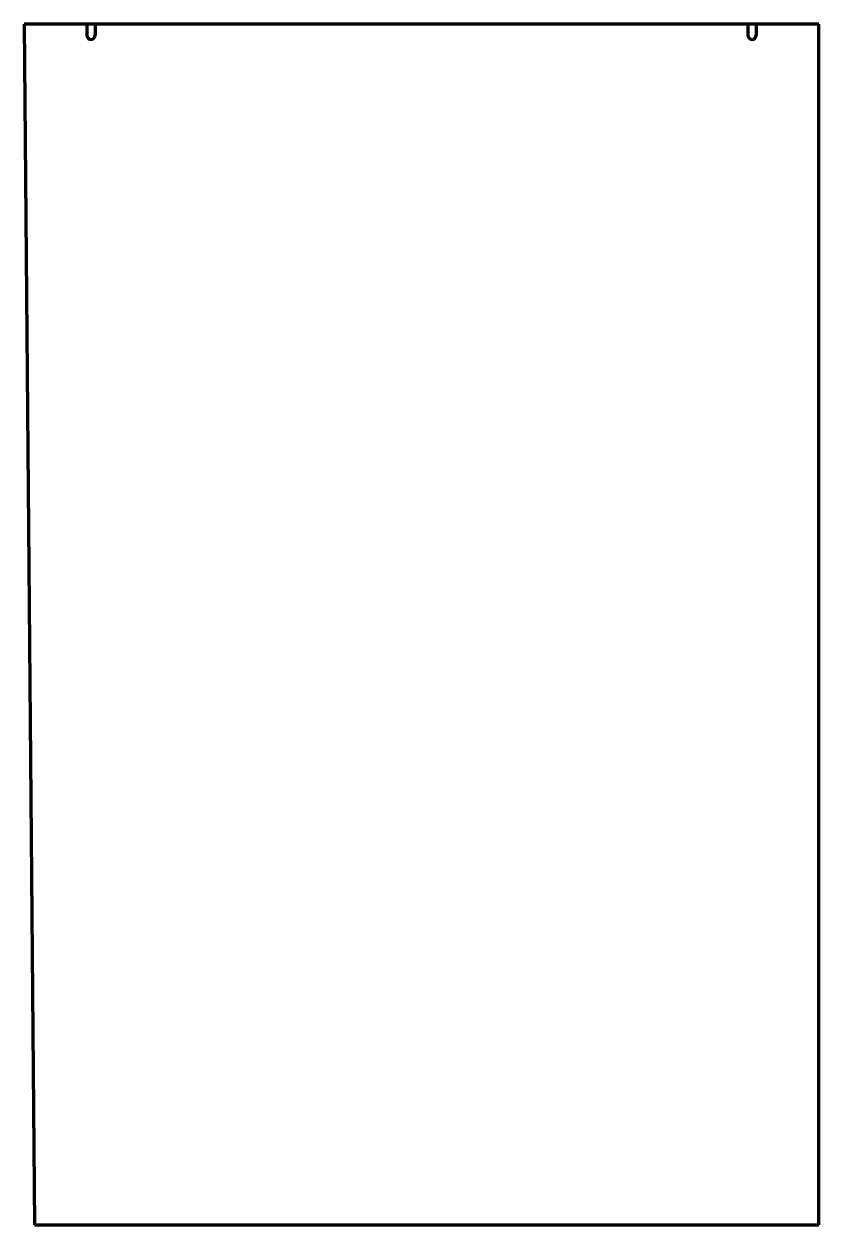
# Model space of a CAD drawing. Header units: inches. Extents: x 0 to 71, y 0 to 108.
import ezdxf

# ---------------------------------------------------------------- set-up
doc = ezdxf.new("R2010")
doc.units = ezdxf.units.IN
doc.header["$MEASUREMENT"] = 0
doc.layers.add('1', color=7, linetype='Continuous')

msp = doc.modelspace()

# ---------------------------------------------------------------- linework, layer by layer
at = {"color": 7, "lineweight": 90}
for p, q in [((0, 107.625), (0.9375, 0)), ((71.25, 107.625), (0, 107.625)), ((71.25, 0), (71.25, 107.625)), ((0.9375, 0), (71.25, 0))]:
    msp.add_line(p, q, dxfattribs=at)
at = {"layer": '1', "color": 7, "lineweight": 90}
for p, q in [((5.625, 107.625), (5.625, 106.625)), ((6.375, 107.625), (6.375, 106.625)), ((64.875, 107.625), (64.875, 106.625)), ((65.625, 107.625), (65.625, 106.625))]:
    msp.add_line(p, q, dxfattribs=at)
for centre in [(6, 106.625), (65.25, 106.625)]:
    msp.add_arc(centre, 0.375, 180, 360, dxfattribs=at)

doc.saveas('drawing.dxf')
